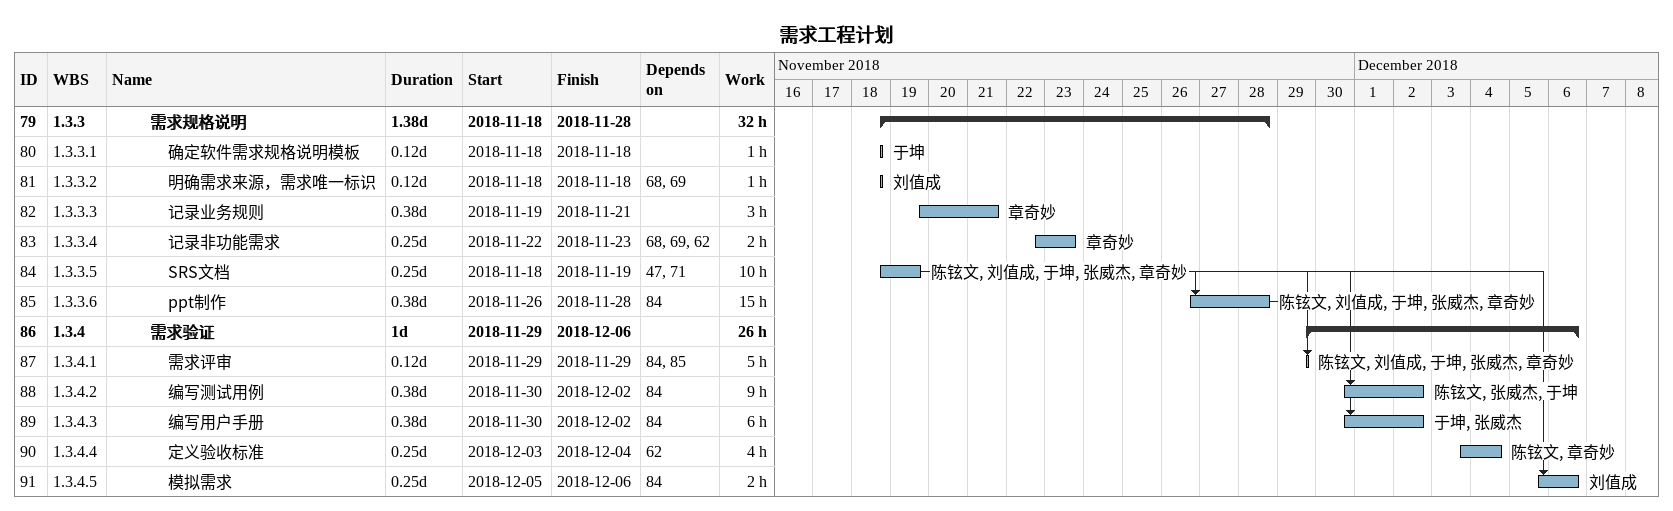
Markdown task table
需求工程计划

| ID | WBS | Task | Duration | Start | Finish | Predecessors | Resources | Work (h) |
|---|---|---|---|---|---|---|---|---|
| 79 | 1.3.3 | **需求规格说明** | 1.38d | 2018-11-18 | 2018-11-28 |  |  | 32 |
| 80 | 1.3.3.1 | 确定软件需求规格说明模板 | 0.12d | 2018-11-18 | 2018-11-18 |  | 于坤 | 1 |
| 81 | 1.3.3.2 | 明确需求来源，需求唯一标识 | 0.12d | 2018-11-18 | 2018-11-18 | 68, 69 | 刘值成 | 1 |
| 82 | 1.3.3.3 | 记录业务规则 | 0.38d | 2018-11-19 | 2018-11-21 |  | 章奇妙 | 3 |
| 83 | 1.3.3.4 | 记录非功能需求 | 0.25d | 2018-11-22 | 2018-11-23 | 68, 69, 62 | 章奇妙 | 2 |
| 84 | 1.3.3.5 | SRS文档 | 0.25d | 2018-11-18 | 2018-11-19 | 47, 71 | 陈铉文, 刘值成, 于坤, 张威杰, 章奇妙 | 10 |
| 85 | 1.3.3.6 | ppt制作 | 0.38d | 2018-11-26 | 2018-11-28 | 84 | 陈铉文, 刘值成, 于坤, 张威杰, 章奇妙 | 15 |
| 86 | 1.3.4 | **需求验证** | 1d | 2018-11-29 | 2018-12-06 |  |  | 26 |
| 87 | 1.3.4.1 | 需求评审 | 0.12d | 2018-11-29 | 2018-11-29 | 84, 85 | 陈铉文, 刘值成, 于坤, 张威杰, 章奇妙 | 5 |
| 88 | 1.3.4.2 | 编写测试用例 | 0.38d | 2018-11-30 | 2018-12-02 | 84 | 陈铉文, 张威杰, 于坤 | 9 |
| 89 | 1.3.4.3 | 编写用户手册 | 0.38d | 2018-11-30 | 2018-12-02 | 84 | 于坤, 张威杰 | 6 |
| 90 | 1.3.4.4 | 定义验收标准 | 0.25d | 2018-12-03 | 2018-12-04 | 62 | 陈铉文, 章奇妙 | 4 |
| 91 | 1.3.4.5 | 模拟需求 | 0.25d | 2018-12-05 | 2018-12-06 | 84 | 刘值成 | 2 |
